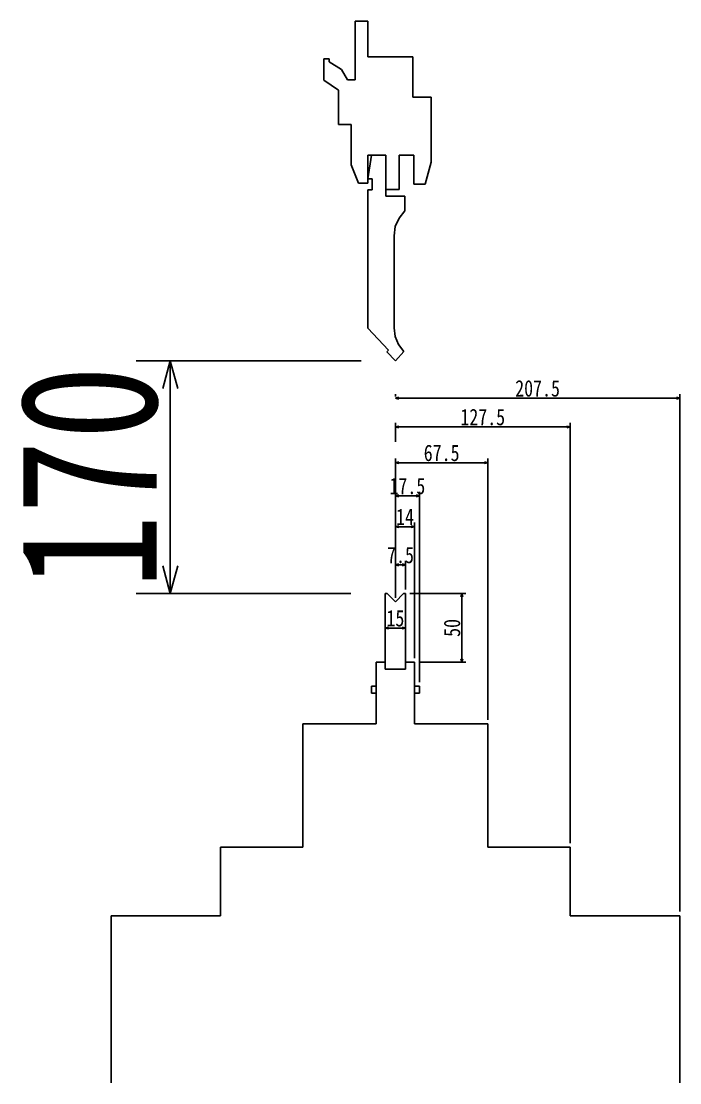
# Model space of a CAD drawing. Extents: x 11 to 8207, y 0 to 4114.
# Drawn here: x 11 to 492, y 3340 to 4114 of the extents above; entities that cross this region are included whole.
import ezdxf
from ezdxf.enums import TextEntityAlignment as Align

# ---------------------------------------------------------------- set-up
doc = ezdxf.new("R2010")
doc.units = 0
doc.layers.get('0').update_dxf_attribs({"linetype": 'CONTINUOUS'})
doc.styles.add('GOTHIC', font='ＭＳ ゴシック')

msp = doc.modelspace()

# ---------------------------------------------------------------- linework, layer by layer
at = {"color": 2, "linetype": 'CONTINUOUS'}
for p, q in [((254.930543, 4071.478377), (254.930543, 4114.166831)), ((254.930543, 4114.166831), (264.036848, 4114.166831)), ((264.036848, 4114.166831), (264.036848, 4088.09431)), ((231.947157, 4071.116612), (231.947157, 4086.661204)), ((231.947157, 4086.661204), (235.926572, 4086.661204)), ((235.926572, 4086.661204), (235.926572, 4084.501919)), ((235.926572, 4084.501919), (245.027225, 4078.84934)), ((264.036848, 4088.09431), (296.847199, 4088.09431)), ((296.847199, 4088.09431), (296.847199, 4058.751408)), ((245.027225, 4078.84934), (249.323185, 4071.478377)), ((242.672925, 4063.937837), (231.947157, 4071.116612)), ((249.323185, 4071.478377), (254.930543, 4071.478377)), ((242.672925, 4038.780327), (242.672925, 4063.937837)), ((296.847199, 4058.751408), (310.244629, 4058.751408)), ((310.244629, 4058.751408), (310.244629, 4011.256065)), ((251.861899, 4038.780327), (242.672925, 4038.780327)), ((251.861899, 4009.443441), (251.861899, 4038.780327)), ((277.227848, 4016.537428), (264.226916, 4016.537428)), ((264.226916, 4016.537428), (264.226916, 3995.877252)), ((277.227848, 3991.425846), (277.227848, 4016.537428)), ((297.681705, 4016.537428), (287.049204, 4016.537428)), ((287.049204, 4016.537428), (287.049204, 3991.425846)), ((297.681705, 3995.295036), (297.681705, 4016.537428)), ((257.231849, 3995.877252), (251.861899, 4009.443441)), ((310.244629, 4011.256065), (306.023604, 3995.295036)), ((264.226916, 3995.877252), (257.231849, 3995.877252)), ((287.049204, 3991.425846), (277.227848, 3991.425846)), ((297.681705, 3995.295036), (306.023604, 3995.295036)), ((278.227848, 3696.444428), (276.727848, 3696.444428)), ((276.727848, 3696.444428), (276.727848, 3641.444428)), ((278.227848, 3696.444428), (284.227848, 3690.444428)), ((290.227848, 3696.444428), (284.227848, 3690.444428)), ((291.727848, 3696.444428), (290.227848, 3696.444428)), ((291.727848, 3646.444428), (291.727848, 3696.444428)), ((276.727848, 3646.444428), (270.227848, 3646.444428)), ((270.227848, 3646.444428), (270.227848, 3601.444428)), ((276.727848, 3641.444428), (291.727848, 3641.444428)), ((291.727848, 3646.444428), (298.227848, 3646.444428)), ((291.727848, 3641.444428), (291.727848, 3646.444428)), ((298.227848, 3646.444428), (298.227848, 3601.444428)), ((266.727848, 3623.944428), (266.727848, 3628.944428)), ((270.227848, 3628.944428), (266.727848, 3628.944428)), ((301.727848, 3628.944428), (298.227848, 3628.944428)), ((301.727848, 3623.944428), (301.727848, 3628.944428)), ((270.227848, 3623.944428), (266.727848, 3623.944428)), ((301.727848, 3623.944428), (298.227848, 3623.944428)), ((216.727848, 3601.444428), (270.227848, 3601.444428)), ((216.727848, 3601.444428), (216.727848, 3511.444428)), ((351.727848, 3601.444428), (298.227848, 3601.444428)), ((351.727848, 3601.444428), (351.727848, 3511.444428)), ((156.727848, 3511.444428), (216.727848, 3511.444428)), ((156.727848, 3511.444428), (156.727848, 3461.444428)), ((411.727848, 3511.444428), (351.727848, 3511.444428)), ((411.727848, 3511.444428), (411.727848, 3461.444428)), ((76.727848, 3339.521318), (76.727848, 3461.444428)), ((156.727848, 3461.444428), (76.727848, 3461.444428)), ((411.727848, 3461.444428), (491.727848, 3461.444428)), ((491.727848, 3339.521318), (491.727848, 3461.444428))]:
    msp.add_line(p, q, dxfattribs=at)
at = {"color": 3, "linetype": 'CONTINUOUS'}
for p, q in [((266.841848, 4016.537428), (264.069848, 3999.037428)), ((277.227848, 4016.537428), (266.841848, 4016.537428)), ((277.227848, 3986.537428), (277.227848, 4016.537428)), ((264.069848, 3999.037428), (267.227848, 3999.037428)), ((267.227848, 3999.037428), (267.227848, 3991.037428)), ((267.227848, 3991.037428), (264.227848, 3991.037428)), ((264.227848, 3991.037428), (264.227848, 3890.090428)), ((291.227848, 3986.537428), (277.227848, 3986.537428)), ((291.227848, 3975.867428), (291.227848, 3986.537428)), ((286.896848, 3970.576428), (291.227848, 3975.867428)), ((284.162848, 3964.310428), (286.896848, 3970.576428)), ((283.227848, 3957.537428), (284.162848, 3964.310428)), ((283.227848, 3890.537428), (283.227848, 3957.537428)), ((264.227848, 3890.090428), (279.187848, 3874.049428)), ((284.058848, 3884.146428), (283.227848, 3890.537428)), ((286.493848, 3878.181428), (284.058848, 3884.146428)), ((279.187848, 3874.049428), (278.090848, 3873.026428)), ((290.374848, 3873.036428), (286.493848, 3878.181428)), ((278.090848, 3873.026428), (284.227848, 3866.444428)), ((284.227848, 3866.444428), (290.374848, 3873.036428))]:
    msp.add_line(p, q, dxfattribs=at)
at = {"color": 1, "linetype": 'CONTINUOUS'}
for p, q in [((259.227848, 3866.444428), (95, 3866.444428)), ((120, 3866.444428), (114.5648, 3846.159986)), ((125.4352, 3846.159986), (120, 3866.444428)), ((120, 3866.444428), (120, 3696.444428)), ((114.5648, 3716.728871), (120, 3696.444428)), ((120, 3696.444428), (125.4352, 3716.728871)), ((251.727848, 3696.444428), (95, 3696.444428))]:
    msp.add_line(p, q, dxfattribs=at)
at = {"color": 4, "linetype": 'CONTINUOUS'}
for p, q in [((284.227848, 3840.270028), (284.227848, 3842.082614)), ((286.661981, 3839.734838), (284.227848, 3839.082614)), ((284.227848, 3839.082614), (286.661981, 3838.43039)), ((284.227848, 3839.082614), (491.727848, 3839.082614)), ((491.727848, 3839.082614), (489.293715, 3839.734838)), ((489.293715, 3838.43039), (491.727848, 3839.082614)), ((491.727848, 3464.444428), (491.727848, 3842.082614)), ((284.227848, 3807.1271), (284.227848, 3821.133656)), ((411.727848, 3514.444428), (411.727848, 3821.133656)), ((286.661981, 3818.78588), (284.227848, 3818.133656)), ((284.227848, 3818.133656), (286.661981, 3817.481432)), ((284.227848, 3818.133656), (411.727848, 3818.133656)), ((411.727848, 3818.133656), (409.293715, 3818.78588)), ((409.293715, 3817.481432), (411.727848, 3818.133656)), ((284.227848, 3770.817985), (284.227848, 3794.991839)), ((286.661981, 3792.644063), (284.227848, 3791.991839)), ((284.227848, 3791.991839), (286.661981, 3791.339615)), ((284.227848, 3791.991839), (351.727848, 3791.991839)), ((351.727848, 3791.991839), (349.293715, 3792.644063)), ((349.293715, 3791.339615), (351.727848, 3791.991839)), ((351.727848, 3604.444428), (351.727848, 3794.991839)), ((284.227848, 3748.262575), (284.227848, 3770.817985)), ((286.661981, 3768.470209), (284.227848, 3767.817985)), ((284.227848, 3767.817985), (286.661981, 3767.165761)), ((284.227848, 3767.817985), (301.727848, 3767.817985)), ((301.727848, 3767.817985), (299.293715, 3768.470209)), ((299.293715, 3767.165761), (301.727848, 3767.817985)), ((301.727848, 3631.944428), (301.727848, 3770.817985)), ((284.227848, 3720.478209), (284.227848, 3748.262575)), ((286.661981, 3745.914799), (284.227848, 3745.262575)), ((284.227848, 3745.262575), (286.661981, 3744.610351)), ((284.227848, 3745.262575), (298.227848, 3745.262575)), ((298.227848, 3745.262575), (295.793715, 3745.914799)), ((295.793715, 3744.610351), (298.227848, 3745.262575)), ((298.227848, 3649.444428), (298.227848, 3748.262575)), ((284.227848, 3693.444428), (284.227848, 3720.478209)), ((291.727848, 3699.444428), (291.727848, 3720.478209)), ((286.661981, 3718.130433), (284.227848, 3717.478209)), ((284.227848, 3717.478209), (286.661981, 3716.825985)), ((284.227848, 3717.478209), (291.727848, 3717.478209)), ((291.727848, 3717.478209), (289.293715, 3718.130433)), ((289.293715, 3716.825985), (291.727848, 3717.478209)), ((294.727848, 3696.444428), (335.725607, 3696.444428)), ((332.725607, 3696.444428), (332.073383, 3694.010295)), ((333.377831, 3694.010295), (332.725607, 3696.444428)), ((332.725607, 3696.444428), (332.725607, 3646.444428)), ((279.161981, 3672.000409), (276.727848, 3671.348185)), ((291.727848, 3671.348185), (289.293715, 3672.000409)), ((276.727848, 3671.348185), (279.161981, 3670.695961)), ((291.727848, 3671.348185), (276.727848, 3671.348185)), ((289.293715, 3670.695961), (291.727848, 3671.348185)), ((332.073383, 3648.878561), (332.725607, 3646.444428)), ((332.725607, 3646.444428), (333.377831, 3648.878561)), ((301.227848, 3646.444428), (335.725607, 3646.444428))]:
    msp.add_line(p, q, dxfattribs=at)

# ---------------------------------------------------------------- texts
at = {"color": 1, "style": 'GOTHIC', "width": 0.8}
msp.add_text('170', height=100, rotation=90, dxfattribs=at).set_placement((110, 3781.444428), align=Align.CENTER)
at = {"color": 4, "style": 'GOTHIC', "width": 0.8}
for s, p in [('207.5', (387.977848, 3840.282614)), ('127.5', (347.977848, 3819.333656)), ('67.5', (317.977848, 3793.191839)), ('17.5', (292.977848, 3769.017985)), ('14', (291.227848, 3746.462575)), ('7.5', (287.977848, 3718.678209)), ('15', (284.227848, 3672.548185))]:
    msp.add_text(s, height=12, dxfattribs=at).set_placement(p, align=Align.CENTER)
msp.add_text('50', height=12, rotation=90, dxfattribs=at).set_placement((331.525607, 3671.444428), align=Align.CENTER)

doc.saveas('drawing.dxf')
